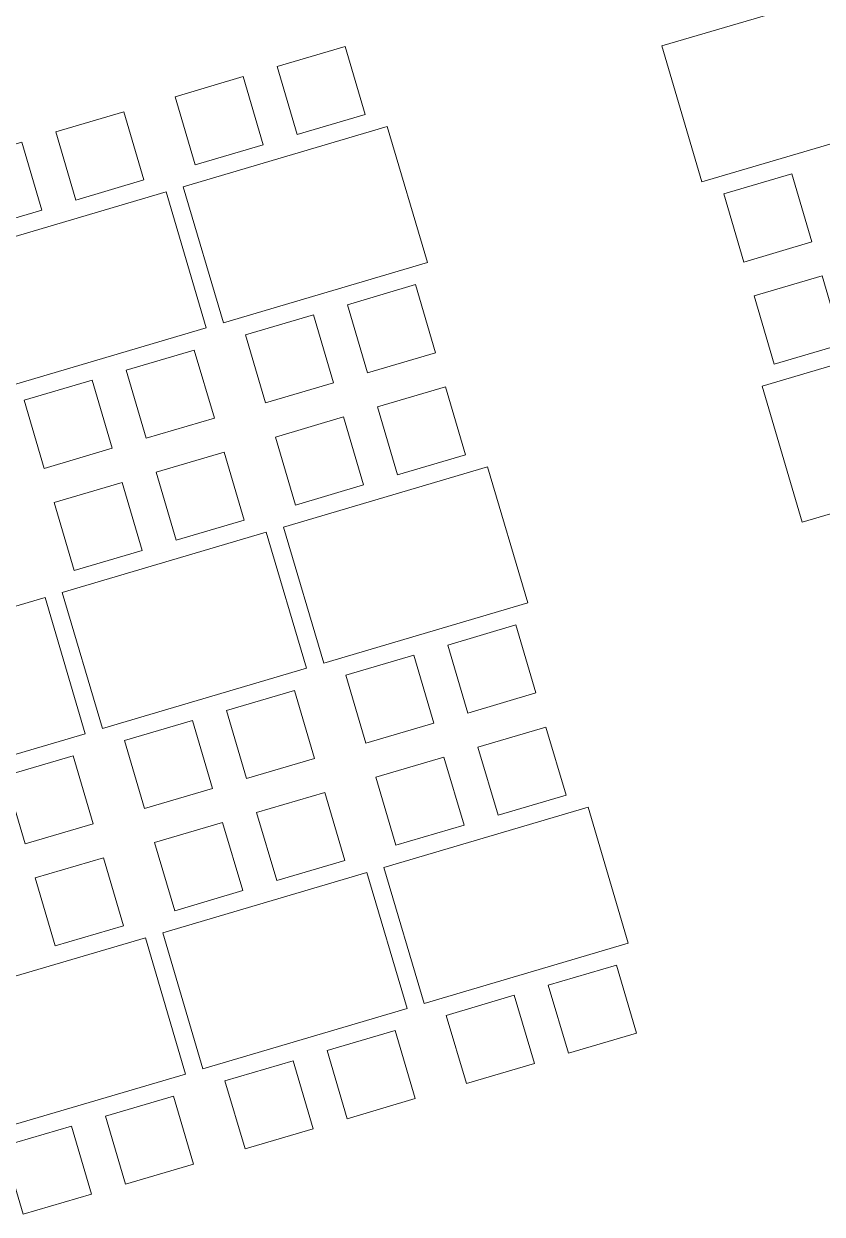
# Model space of a CAD drawing. Header units: millimetres. Extents: x 62878 to 70819, y -67946 to -61850.
# Drawn here: x 64381 to 64831, y -66106 to -65435 of the extents above; entities that cross this region are included whole.
import ezdxf

# ---------------------------------------------------------------- set-up
doc = ezdxf.new("R2010")
doc.units = ezdxf.units.MM
doc.layers.add('TEFRİŞ-yeni', color=53, linetype='Continuous', lineweight=9)

msp = doc.modelspace()

# ---------------------------------------------------------------- linework, layer by layer
at = {"layer": 'TEFRİŞ-yeni'}
for points in [[(64855.29, -65413.25), (64740.17, -65447.13), (64762.76, -65523.87), (64877.88, -65490), (64855.29, -65413.25)], [(64534.7, -65497.21), (64573.06, -65485.87), (64561.73, -65447.51), (64523.37, -65458.85), (64534.7, -65497.21)], [(64515.52, -65502.87), (64477.16, -65514.21), (64465.83, -65475.85), (64504.19, -65464.51), (64515.52, -65502.87)], [(64409.95, -65534.08), (64448.31, -65522.74), (64436.97, -65484.38), (64398.61, -65495.72), (64409.95, -65534.08)], [(64470.4, -65526.63), (64585.49, -65492.63), (64608.15, -65569.35), (64493.07, -65603.35), (64470.4, -65526.63)], [(64390.77, -65539.75), (64352.41, -65551.08), (64341.07, -65512.72), (64379.43, -65501.39), (64390.77, -65539.75)], [(64813.55, -65519.35), (64775.17, -65530.64), (64786.46, -65569.02), (64824.84, -65557.72), (64813.55, -65519.35)], [(64345.65, -65563.5), (64460.73, -65529.5), (64483.4, -65606.22), (64368.32, -65640.23), (64345.65, -65563.5)], [(64841.9, -65615.25), (64803.53, -65626.54), (64792.24, -65588.16), (64830.61, -65576.87), (64841.9, -65615.25)], [(64563.04, -65593.11), (64601.4, -65581.77), (64612.73, -65620.13), (64574.37, -65631.47), (64563.04, -65593.11)], [(64543.86, -65598.78), (64505.5, -65610.11), (64516.83, -65648.47), (64555.19, -65637.14), (64543.86, -65598.78)], [(64911.88, -65605.08), (64796.76, -65638.95), (64819.34, -65715.7), (64934.46, -65681.82), (64911.88, -65605.08)], [(64438.28, -65629.98), (64476.64, -65618.65), (64487.98, -65657.01), (64449.62, -65668.34), (64438.28, -65629.98)], [(64419.1, -65635.65), (64380.74, -65646.98), (64392.08, -65685.34), (64430.44, -65674.01), (64419.1, -65635.65)], [(64591.25, -65689.05), (64629.61, -65677.71), (64618.27, -65639.35), (64579.91, -65650.69), (64591.25, -65689.05)], [(64572.07, -65694.71), (64533.7, -65706.05), (64522.37, -65667.69), (64560.73, -65656.35), (64572.07, -65694.71)], [(64466.49, -65725.92), (64504.85, -65714.59), (64493.52, -65676.22), (64455.16, -65687.56), (64466.49, -65725.92)], [(64526.95, -65718.47), (64642.03, -65684.47), (64664.7, -65761.19), (64549.62, -65795.19), (64526.95, -65718.47)], [(64447.31, -65731.59), (64408.95, -65742.92), (64397.62, -65704.56), (64435.98, -65693.23), (64447.31, -65731.59)], [(64402.19, -65755.34), (64517.28, -65721.34), (64539.94, -65798.06), (64424.86, -65832.07), (64402.19, -65755.34)], [(64392.65, -65758.18), (64277.53, -65792.05), (64300.11, -65868.8), (64415.23, -65834.92), (64392.65, -65758.18)], [(64619.58, -65784.95), (64657.94, -65773.61), (64669.28, -65811.98), (64630.92, -65823.31), (64619.58, -65784.95)], [(64600.4, -65790.62), (64562.04, -65801.95), (64573.37, -65840.31), (64611.74, -65828.98), (64600.4, -65790.62)], [(64494.83, -65821.82), (64533.19, -65810.49), (64544.52, -65848.85), (64506.16, -65860.18), (64494.83, -65821.82)], [(64475.65, -65827.49), (64437.29, -65838.82), (64448.62, -65877.18), (64486.98, -65865.85), (64475.65, -65827.49)], [(64647.92, -65880.85), (64686.28, -65869.52), (64674.94, -65831.16), (64636.58, -65842.49), (64647.92, -65880.85)], [(64370.09, -65858.63), (64408.46, -65847.34), (64419.75, -65885.71), (64381.38, -65897), (64370.09, -65858.63)], [(64628.74, -65886.52), (64590.38, -65897.85), (64579.04, -65859.49), (64617.4, -65848.16), (64628.74, -65886.52)], [(64523.16, -65917.72), (64561.52, -65906.39), (64550.19, -65868.03), (64511.83, -65879.36), (64523.16, -65917.72)], [(64583.62, -65910.28), (64698.7, -65876.27), (64721.37, -65952.99), (64606.29, -65987), (64583.62, -65910.28)], [(64503.98, -65923.39), (64465.62, -65934.72), (64454.29, -65896.36), (64492.65, -65885.03), (64503.98, -65923.39)], [(64398.32, -65954.56), (64436.69, -65943.27), (64425.4, -65904.9), (64387.03, -65916.19), (64398.32, -65954.56)], [(64458.87, -65947.15), (64573.95, -65913.14), (64596.62, -65989.87), (64481.53, -66023.87), (64458.87, -65947.15)], [(64449.11, -65950.04), (64333.99, -65983.92), (64356.57, -66060.66), (64471.69, -66026.79), (64449.11, -65950.04)], [(64676.25, -65976.75), (64714.61, -65965.42), (64725.95, -66003.78), (64687.59, -66015.11), (64676.25, -65976.75)], [(64657.07, -65982.42), (64618.71, -65993.75), (64630.05, -66032.11), (64668.41, -66020.78), (64657.07, -65982.42)], [(64551.5, -66013.62), (64589.86, -66002.29), (64601.19, -66040.65), (64562.83, -66051.98), (64551.5, -66013.62)], [(64532.32, -66019.29), (64493.96, -66030.63), (64505.29, -66068.99), (64543.65, -66057.65), (64532.32, -66019.29)], [(64426.55, -66050.5), (64464.92, -66039.2), (64476.21, -66077.58), (64437.84, -66088.87), (64426.55, -66050.5)], [(64407.36, -66056.14), (64368.99, -66067.43), (64380.28, -66105.81), (64418.65, -66094.51), (64407.36, -66056.14)]]:
    msp.add_lwpolyline(points, dxfattribs=at)

doc.saveas('drawing.dxf')
